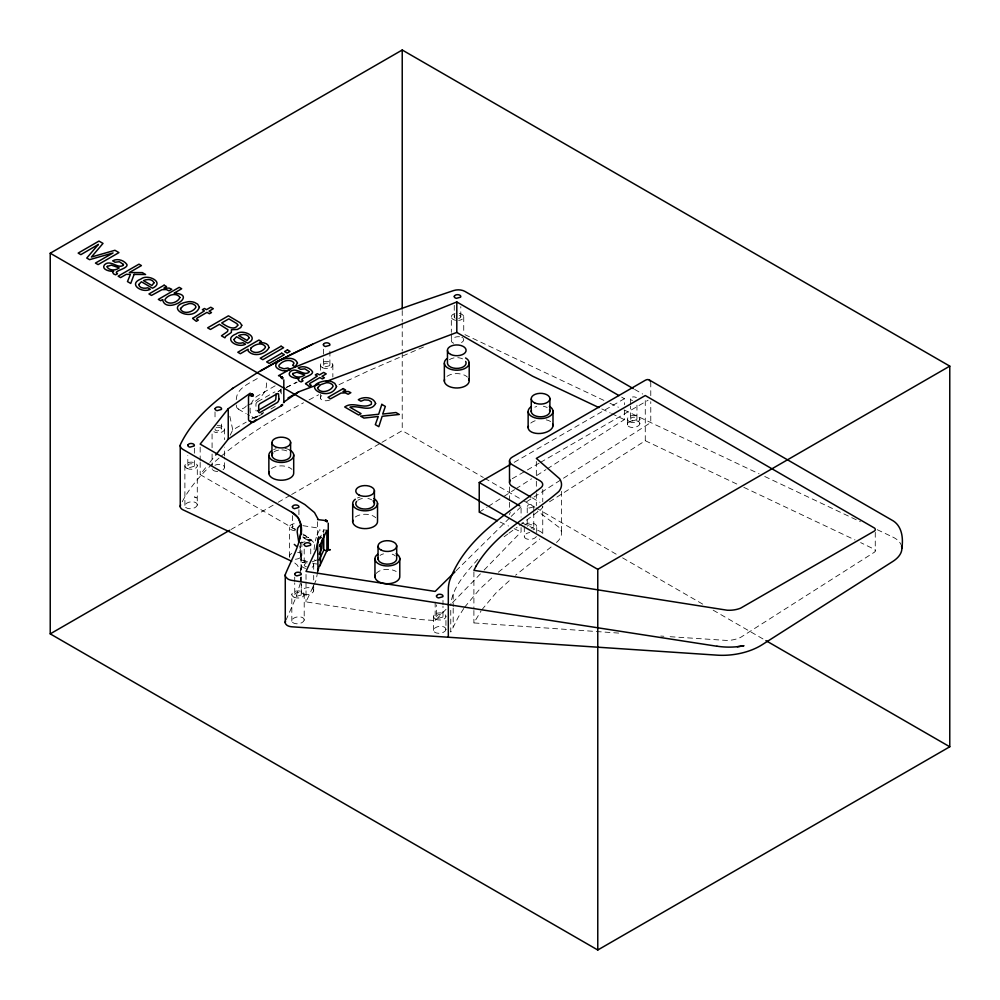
<?xml version="1.0" encoding="UTF-8"?>
<svg xmlns="http://www.w3.org/2000/svg" width="1000" height="1000" viewBox="0 0 1000 1000"><rect width="100%" height="100%" fill="white"/><g stroke="black" fill="none" stroke-linecap="round" stroke-linejoin="round"><path stroke-width="0.75" stroke-dasharray="5 3.75" d="M197.275 505.075A6.238 3.45 -6.9 0 0 188.525 502.312A6.238 3.45 -6.9 0 0 187.475 508.363A6.238 3.45 -6.9 0 0 197.275 505.075L197.3 465.487M224.488 467.725L224.488 457.438M224.488 455.975L224.5 447.163M307.162 562.888L301.087 562.188L301.087 554.25L299.688 546M301.087 562.188L301.087 559.175M301.85 555.6L301.863 539.15M445.925 629.612A6.238 3.45 -6.9 0 0 437.175 626.85A6.238 3.45 -6.9 0 0 436.125 632.913A6.238 3.45 -6.9 0 0 445.925 629.612L445.95 616.237M304.2 620.112A6.238 3.45 -6.9 0 0 295.45 617.35A6.238 3.45 -6.9 0 0 294.4 623.413A6.238 3.45 -6.9 0 0 304.2 620.112L304.225 594.237M536.7 532.587L536.712 526.362M639.85 423.825A6.238 3.45 -6.9 0 0 631.1 421.075A6.238 3.45 -6.9 0 0 630.05 427.125A6.238 3.45 -6.9 0 0 639.85 423.825L639.875 418.862M313.675 590.95L313.7 586.613M300.725 581.75L300.863 577.1M301.087 569.362L301.087 554.25M300.325 542.663L300.75 559.987L309.4 561.325M236.275 399.625C236.663 387.488 250.637 382.975 258.913 377.525L260 376.962M187.825 465.838L188.975 464.25A3.275 1.887 0 0 1 192.925 464.125A3.275 1.887 0 0 1 194.188 466.287L189.988 467.463A3.275 1.887 0 0 1 187.825 465.838L187.812 455.613M295.3 529.062L294.562 528.962A3.275 1.887 0 0 1 292.4 527.337L293.55 525.737A3.275 1.887 0 0 1 296.425 525.35M294.738 594.575L295.887 592.987A3.275 1.887 0 0 1 299.825 592.863A3.275 1.887 0 0 1 301.1 595.025L296.9 596.213A3.275 1.887 0 0 1 294.738 594.575L294.725 582.9M323.375 365.188L324.525 363.587A3.275 1.887 0 0 1 328.475 363.475A3.275 1.887 0 0 1 329.738 365.637L325.538 366.812A3.275 1.887 0 0 1 323.375 365.188L323.375 357.863M306.375 566.725A3.275 1.887 0 0 1 304.212 565.087L305.363 563.5A3.275 1.887 0 0 1 307.425 563.062M455.213 318.212A3.275 1.887 0 0 1 454.263 317.025L454.888 315.763M436.463 616.613L437.612 615.025A3.275 1.887 0 0 1 441.562 614.9A3.275 1.887 0 0 1 442.825 617.062L438.625 618.237A3.275 1.887 0 0 1 436.463 616.613L436.463 604.938M527.238 506.337L528.4 504.812A3.275 1.887 0 0 1 532.337 504.688A3.275 1.887 0 0 1 533.6 506.85L529.4 508.025A3.275 1.887 0 0 1 527.238 506.4L527.238 513.6M630.413 404.65L630.45 398.462L631.575 397.312A3.275 1.887 0 0 1 636.35 397.675M630.413 419.162L631.575 417.638A3.275 1.887 0 0 1 635.513 417.525A3.275 1.887 0 0 1 636.788 419.675L632.712 420.887A3.275 1.887 0 0 1 630.425 419.225L630.413 406.1M300.038 573.138L301.175 566.263L300.413 570.425M317.613 571.938L316.137 580.125L313.612 585.562M300.387 583.088L295.575 598.45L286.175 619.712M215.1 428.812L215.037 429.338A3.275 1.887 0 0 0 217.2 430.962L221.4 429.787A3.275 1.887 0 0 0 220.675 427.9A3.275 1.887 0 0 0 217.45 427.362M527.275 526.263L528.4 525.125A3.275 1.887 0 0 1 532.337 525.013A3.275 1.887 0 0 1 533.6 527.175L531.525 528.362M313.675 585.188L313.012 587.15A6.188 3.413 -6.9 0 0 313.45 586.5M317.075 534.913L319.125 530.7L320.238 530.1L321.112 530.975M319.175 539.675L323.75 529.825L326.887 530.312M446.037 609.325L435.163 620.538L419.663 619.5L306.025 601.888L312.975 586.925M477.8 559.338C466.4 572.55 451.737 587.487 450.763 605.638M463.812 608.425L458.525 616.7L450.763 632.05L450.763 607.188M230.175 435.213L232.763 429.9L246.225 422.125M618.725 633.088L473.9 622.925L481.012 611.062M182.2 501.775C191.388 484.338 205.225 469.888 220.087 457.163M320.525 538.688L321.2 537.55M464.575 607.25L479.837 589.025L493.8 576.075M481.812 609.825L495.95 592.95L511.238 578.925M295.462 529.612L200.175 474.6L208.888 463.612M209.85 462.388L214.688 456.287M452.562 602.587L483.013 571.188M484.1 570.075L521.075 531.95L521.075 527.487M556.5 542.487L558.787 540.175A27.887 15.4 -6.9 0 0 559.612 527.775L537.562 511.087M456.087 570.775L510.062 517.525M511.163 516.438L521.075 506.662M257.413 401.863L257.075 402.15A3.188 1.837 -60 0 0 255.95 403.787L255.95 410.712A3.188 1.837 -60 0 0 256.175 410.913M498.312 572.212L539.75 539.012M551.125 546.975L515.55 575.225M221.15 456.213C246.45 435.3 274.637 418.212 303.525 402.788M504.113 536.788L507.663 534.125M508.85 533.25L517.163 527.212M519.562 525.462L540.938 509.363A9.325 5.387 0 0 0 542.75 506.4L542.75 535.013A9.312 5.15 -6.9 0 0 540.025 531.362L521.962 522.812M246.363 405.938C243.8 409.575 235.775 411.337 236.275 404.837M254 418.6L259.15 415.175M275.262 406.425L270.325 409.363M479.237 512.163L487.088 507.15M488.4 506.325L502.775 497.15M504.087 496.312L514.55 489.65M515.85 488.812L531.55 478.812M536.775 475.475L545.925 469.637M547.238 468.812L624.375 419.625L624.375 410.662M526.613 501.725L650.775 422.562L650.775 401.688M549.462 501.812L645.275 440.725L645.275 398.587M302.938 536.213L304.862 535.037L314.513 543.05M247.625 405.188C257.725 401.3 269.125 392.45 266.012 380.1M261.15 413.85L263.6 412.388M257.762 401.625L274.65 392A3.188 1.837 -60 0 1 274.975 391.975M251.612 419.012L258.35 415.125M258.837 416L263.95 413.05M230.938 529.538L276.8 503.062M278.15 502.287L290.287 495.275M291.637 494.5L380.65 443.113M381.987 442.325L402.225 430.65L483.338 477.488M514.188 462.337L624.375 398.713L624.375 404.688M512.238 478.7L539.138 463.162M540.475 462.388L648.075 400.262M309.037 399.875L318.675 394.775M286.125 387.463L296.887 382.025M339.012 384.688L369.263 370.487L423.675 346.938M257.562 416.737L253.388 417.663L247.488 414.438M275.15 385.825L257.562 395.9C250.9 399.9 247.35 411.225 252.537 417.35M286.2 387.587L297.075 382.325M312.288 561.775L315.55 560.538M458.7 318.637L460.625 317.475A3.275 1.887 0 0 0 458.575 315.087M300.075 543L305.85 541.625M308.75 540.925L312.013 540.325M304.1 538.088L308.688 537.525L302.925 537.375L309.237 541.225L311.613 540.3L302.175 533.488M307.55 540.2L311.462 540.188L307.125 539.938M660.763 636.038L663.875 636.263M670.113 636.7L727.262 640.475A20.288 11.2 -6.9 0 0 740.588 637.413L874.6 552.087A4.537 2.5 -6.9 0 0 874.6 549.4L860.638 542.612M313.238 563.575L317.8 564.1M306.112 539.312L311.312 540.1M302.913 525.675L317.488 527.938L320.238 530.1M319.6 536.875L321.825 537.212M464.925 334.65L604.312 400.588M609.938 403.25L618.387 407.238M624.012 409.913L759.1 473.812M764.725 476.475L860.387 521.725M877.275 529.712L892.75 537.038M601.8 408.95L610.262 412.95M611.675 413.625L624.375 419.625M645.275 440.725L738.175 484.675M743.8 487.337L855.013 539.95M500.163 522.05L508.525 526.013M514.1 528.65L521.075 531.95M634.612 389.375L642.688 394.038M621.675 397.15L624.375 398.713M532.087 497.775L540.025 502.362M484.688 478.263L522.55 500.112M523.9 500.9L534.712 507.137M536.075 507.925L617.188 554.763M622.6 557.875L703.713 604.712M713.175 610.175L764.55 639.837M238.212 409.075L246.163 413.675M294.788 563L297.3 565.112L299.525 569.2M299.587 550.688L301.087 555.95M229.85 416.275L232.763 429.9M630.413 398.85L630.425 398.913A3.275 1.887 0 0 0 632.575 400.538M221.562 429.062L221.562 421.863M194.35 465.562L194.35 458.363M636.938 418.95L636.95 403.05M533.763 506.125L533.775 510.538M533.763 526.438L533.775 511.987M460.788 316.75L460.8 306.65M442.987 616.337L442.987 606.237M329.9 364.9L329.9 349M301.25 594.3L301.262 584.2M281.175 388.862L281.262 395.238M300.6 577.812L300.688 580.438M627.487 424.913L627.463 419.288L627.487 424.15M524.288 526.788L524.325 536.788M451.325 333.787L451.35 341.1M433.537 616.663L433.562 630.7M301.275 583.3L301.3 592.025M291.837 621.2L291.812 594.675M289.475 556.688L289.45 527.4M320.45 394.338L320.45 398.188M212.087 447.775L212.075 433.988M212.087 454.012L212.1 466.475M184.9 505.387L184.875 465.913M875.263 532.275L875.263 550.962M650.775 395.662L650.775 383.462A7.775 4.487 -60 0 0 650.675 382.35M561.5 491.35L561.5 533.913M542.75 489.425L542.75 501.763M536.337 461.475L536.337 479.75M536.337 481.275L536.337 491.925M536.337 493.45L536.337 505.613M527.238 519.4L527.238 526.663M521.075 508.15L521.075 517.075M509.513 486.962L509.513 500.8M509.513 502.337L509.513 511.562M473.9 571.85L473.9 608.913M473.9 610.475L473.9 622.925M463.738 316.663L463.738 331.9M454.263 305.35L454.263 316.962M453.188 594.212L453.188 606.65M453.188 608.2L453.188 626.85M454.975 313.6A6.225 3.588 0 0 0 451.325 317.087L451.325 332.325M442.987 600.425L442.987 604.775M435.163 602.15L435.163 620.538M402.225 310.525L402.225 321.45M402.225 323L402.225 351.087M402.225 352.65L402.225 430.65M332.85 364.812L332.85 377.013M323.75 529.825L323.75 532.737M323.375 349.162L323.375 356.413M320.425 365.25L320.425 371.35M317.525 521.75L317.525 535.2M313.688 564.725L313.688 569.288M313.688 575.388L313.688 579.963M310.738 548.913L310.738 556.163M306.025 574.462L306.025 580.562M306.025 582.075L306.025 601.888M304.2 549.062L304.2 565.037M301.275 565.15L301.275 571.25M301.262 576.938L301.262 582.75M298.925 509.7L298.925 515.5M294.725 577.1L294.725 581.45M292.387 515.662L292.387 527.275M280.4 389.35L280.4 392.4M224.5 428.975L224.5 439.65M215.025 411.863L215.025 420.562M200.175 447.163L200.175 460.887M200.175 462.4L200.175 474.6M194.35 448.2L194.35 456.912M892.738 537.038A31.037 17.138 -6.9 0 1 901.2 545.013M536.4 536.487A6.238 3.45 -6.9 0 1 529.438 539.388A6.238 3.45 -6.9 0 1 524.3 536.325A6.238 3.45 -6.9 0 1 529.75 532.513M524.825 525.1A6.225 3.588 0 0 1 534.9 524.038A6.225 3.588 0 0 1 533.05 529.85M509.513 514.625A9.325 5.15 -6.9 0 1 510.425 512.45M463.375 338.525A6.238 3.45 -6.9 0 1 459.712 343.263M453.713 343.25A6.238 3.45 -6.9 0 1 452.075 339.012A6.238 3.45 -6.9 0 1 459.525 336.75M461.887 337.362A6.238 3.45 -6.9 0 1 462.762 337.887M459.387 313.45A6.225 3.588 0 0 1 463.738 317.087A6.225 3.588 0 0 1 458.65 320.412M455.688 320.3A6.225 3.588 0 0 1 451.325 317.087M297.65 552.337A6.238 3.45 -6.9 0 1 301.725 555.988A6.238 3.45 -6.9 0 1 295.1 559.275M289.788 557.413A6.238 3.45 -6.9 0 1 292.3 553.15M330.05 399.888A6.238 3.45 -6.9 0 1 321.838 399.888A6.238 3.45 -6.9 0 1 322.212 395.225M214.938 465.262A6.238 3.45 -6.9 0 1 223.088 465.3A6.238 3.45 -6.9 0 1 222.775 469.925M217.738 471.4A6.238 3.45 -6.9 0 1 213.025 470.175M212.425 469.525A6.238 3.45 -6.9 0 1 212.125 468.8M355.312 517.013A12.438 7.188 0 0 1 375.75 517.725M295.275 530.763A6.225 3.588 0 0 1 289.538 526.525A6.225 3.588 0 0 1 297.512 523.75M312.8 563.075A6.225 3.588 0 0 1 310.038 568.212M305.625 568.362A6.225 3.588 0 0 1 301.537 563.862A6.225 3.588 0 0 1 309.325 561.512M271.488 468.625A12.438 7.188 0 0 1 291.925 469.338M273.612 449.613A12.438 7.188 0 0 1 276.175 448.725M284.988 448.413A12.438 7.188 0 0 1 290.075 450.188M357.425 498A12.438 7.188 0 0 1 360 497.113M380.025 555.45A9.338 5.387 0 0 1 383.537 553.862M392.2 554.163A9.338 5.387 0 0 1 395.363 555.988M446.975 376.375A12.438 7.188 0 0 1 467.425 377.088M376.025 573.6A12.438 7.188 0 0 1 396.175 571.475M530.763 423.1A12.475 6.887 -6.9 0 1 537.85 419.988M546.237 419.888A12.475 6.887 -6.9 0 1 550.575 421.575M273.938 451.95A9.338 5.387 0 0 1 279.6 449.975M281.85 449.9A9.338 5.387 0 0 1 287.875 451.463M216.188 427.75A3.275 1.887 0 0 1 216.762 427.525M357.762 500.337A9.338 5.387 0 0 1 363.425 498.363M367.875 498.512A9.338 5.387 0 0 1 371.7 499.85M449.425 359.7A9.338 5.387 0 0 1 463.375 359.225M316.663 559.95A15.412 3.262 -81.2 0 1 314.662 559.663M314.088 549.612A15.412 3.262 -81.2 0 1 316.275 537.3M217.162 425.662A6.225 3.588 0 0 1 224.225 430.262A6.225 3.588 0 0 1 213.888 431.737M534.812 407.175A9.338 5.387 0 0 1 536.737 406.5M543.35 406.275A9.338 5.387 0 0 1 547.175 407.6M280.738 390.175L278.05 391.525L280.763 390.213M196.375 497.875L194.387 496.938A6.262 3.462 -6.9 0 1 196.375 497.875M293.988 597.188A6.225 3.588 0 0 0 304.137 595.1A6.225 3.588 0 0 0 295.925 591.075A6.225 3.588 0 0 0 293.988 597.188M303.863 594.237A6.238 3.45 -6.9 0 0 313.663 590.95A6.238 3.45 -6.9 0 0 304.913 588.188A6.238 3.45 -6.9 0 0 303.863 594.237M435.712 619.188A6.225 3.588 0 0 0 445.863 617.1A6.225 3.588 0 0 0 437.65 613.062A6.225 3.588 0 0 0 435.712 619.188M322.6 367.775A6.225 3.588 0 0 0 332.75 365.688A6.225 3.588 0 0 0 324.55 361.65A6.225 3.588 0 0 0 322.6 367.775M187.062 468.438A6.225 3.588 0 0 0 197.213 466.35A6.225 3.588 0 0 0 189 462.312A6.225 3.588 0 0 0 187.062 468.438M629.637 421.812A6.225 3.588 0 0 0 639.788 419.725A6.225 3.588 0 0 0 631.575 415.688A6.225 3.588 0 0 0 629.637 421.812"/><path stroke-width="1.5" d="M253.663 421.938L250.825 422.062L253.663 421.938L282.675 405.112L281.388 405.538L281.388 404.762M252.338 394.125L252.113 395.863L252.113 393.85L250.55 395.487L252.113 394.162L252.45 395.838L252.45 394.075L251.438 395.8L252.113 393.85L253.113 395.725L252.45 394.075M281.188 377.413L282.488 378.825L281.675 377.463C279.2 376.575 283.675 378.925 282.512 377.987C280.825 376.825 280.538 377.325 282.512 377.987C280.925 377.35 282.762 376.812 281.388 377.85C283.512 379.263 282.175 376.75 281.7 377.038M285.275 622.762L285.275 574.837M301.087 534.4C302.663 525.925 299.862 516.125 291.663 512.175L182.963 449.425A9.35 5.4 0 0 1 180.613 444.075C192.025 420.6 212.288 402.9 233.212 388.025L260.887 370.5L278.212 361C334.225 331.838 393.913 310.587 453.663 290.55A9.338 5.387 0 0 1 464.925 291.413L633.263 388.6M528.138 427.762L528.15 411.85M901.862 548.387C903.438 537.938 902.038 525.225 891.55 519.913L649.212 379.938M318.475 538.7L318.712 536.912L317.625 543.575L318 570.138M326.987 550.7L326.525 551.175L326.95 550.538M325.525 520.25L327.287 521.825L325.163 520.763L325.913 520.275L326.875 520.7L317.575 519.575M317.712 542.35L317.812 541.512M716.925 646.25L292.025 580.4A9.062 5.238 0 0 1 287.838 578.962L285.775 577.025A9.45 5.45 0 0 1 285.575 573.825C291.938 558.325 301.85 542.8 301.087 525.462M318.525 568.7L318.863 566.975M317.9 540.975L318.137 540.013M319.812 544.587L319.587 546.138M318.125 519.225L314.513 512.575L304.862 504.55L200.175 444.113L228.238 408.713L250.238 393.188L248.512 396.85L248.512 419.712L249.35 421.2A3.15 1.688 -63.4 0 0 250.238 421.062L250.562 420.887M282.125 377.612C282.5 379.462 280.163 376.188 282.663 377.5M317.725 570.413L317.613 569.4M299.675 539.038L301.087 531.712M454.988 571.862L435.163 591.425L306.025 571.413L316.137 549.65L318.612 537.788M317.613 571.938L318.225 569.775M319.6 566.2L320.163 564.9L319.4 566.213M282.188 405.412C281.725 404.45 283.175 404.263 281.7 405.575M319.175 560L323.75 550.163L323.75 534.188M326.887 550.65L320.45 564.538L320.45 544.2L326.887 530.312L326.887 550.65L323.75 550.163M251.112 422.088L253.4 422.05L251.112 422.175M251.962 394.513L251.112 395.725L252.787 394.363L253.4 395.613L250.812 395.075L251.762 394.075L250.825 395.613L252.262 394.513M252.113 421.788C254.1 422.7 250.662 422.175 252.45 421.95M281.562 377.713C282.3 379.775 283.263 376.5 281.05 377.163M281.488 405.475L282.45 404.462M215.662 455.062L228.238 439.188L256.25 419.65M233.212 388.025L232.362 388.6M251.887 394.125L251.112 394.7L253.113 394.7M325.637 520.225C326.25 522.013 328.65 520.837 325.288 520.513M283.5 402.312L298.75 391.8L319.05 384.175M50.225 253.225L402.225 50L949.775 366.125L949.775 746.775L597.775 950L50.225 633.875L50.225 253.225L597.775 569.35L949.775 366.125M287.975 398.025L298.75 391.8M50.225 633.875L229.6 530.312M497.362 520.737L479.237 512.163L479.237 482.512L510.15 464.663M278.05 361.05L260.9 370.875M319.225 554.138L321.825 548.525L322.525 538.587M278.212 361L312.575 344.25M257.413 410.95L274.65 400.9A3.188 1.837 -60 0 0 275.775 399.275L276.2 393.675M618.975 395.588L456.8 301.962L291.775 368.4L278.5 375.688L279.975 375.9A3.137 1.863 -58.6 0 1 280.287 376.438M317.738 542.075L317.85 541.3M326.3 381.45L456.8 332.438L532.663 376.238L598.975 407.612M737.312 646.75L743.975 645.725A46.662 26.938 0 0 1 717.025 646.2M325.8 520.462L325.55 520.375M325.425 520.55C328.312 521.2 325.4 520.575 326.087 521.025M330.175 549.675L327.188 549.712L330.275 549.712M281.488 377.137L282.337 377.337M252.55 422.15L253.4 422.062L252.675 422.113M326.062 520.688L326.925 521.512L326.125 520.85M291.663 561.225L182.963 509.8A9.338 5.162 -6.9 0 1 180.613 504.85M530.763 497.013L512.238 486.312A9.338 5.387 0 0 1 510.425 480.175M765.913 640.625L949.775 746.775M479.237 482.512L519.725 505.875M291.663 512.175L297.9 517.45M294.288 544.388L296.475 546.287M252.675 394.412L252.787 395.8L252.413 394.5M298.238 517.9L301.075 525.337M301.087 527.163L300 525.225L297.663 528.138L297.175 531.888L298.788 542.3M552.987 410.975L553 425.863M180.263 506.788L180.25 445.288M597.775 569.35L597.775 950M549.888 398.387L549.888 411.087M531.263 399.038L531.263 411.737M509.513 460.763L509.513 482.362M469.2 362.6L469.2 380.375M456.8 301.962L456.8 332.438M448.325 637.238L448.312 589.375A7.775 1.675 -81 0 1 450.363 578.7C466.675 536.925 507.212 513.825 540.938 487.762A9.325 5.387 0 0 0 540.025 480.775L512.238 464.725A9.338 5.387 0 0 1 512.238 457.113L645.275 380.288A7.775 4.487 -60 0 1 650.4 381.388M447.463 350.65L447.463 363.35A9.338 5.387 0 0 0 458.462 368.325A9.338 5.387 0 0 0 465.688 361.425M444.35 363.462L444.35 381.238M402.225 50L402.225 308.962M399.787 558.337L399.787 576.112A12.438 7.188 0 0 1 386.625 583.725A12.438 7.188 0 0 1 375.138 575.262M396.688 545.75L396.688 558.45A9.338 5.387 0 0 1 386.812 564.15A9.338 5.387 0 0 1 378.188 557.8M378.05 546.4L378.05 559.1M377.525 503.225L377.525 521A12.438 7.188 0 0 1 364.35 528.612A12.438 7.188 0 0 1 352.863 520.138M374.95 559.2L374.95 576.987M374.412 490.637L374.412 503.338M352.688 504.087L352.688 521.875M328.263 523.2L328.263 548.6M293.7 454.837L293.7 472.625A12.438 7.188 0 0 1 280.525 480.225A12.438 7.188 0 0 1 269.037 471.763M290.6 442.25L290.6 454.95A9.338 5.387 0 0 1 279.6 460.575A9.338 5.387 0 0 1 272.775 453.062M283.812 379.875L283.812 402.738M271.962 442.9L271.962 455.6M268.863 455.712L268.863 473.488M228.238 408.713L228.238 439.188M901.562 546.125A31.037 17.138 -6.9 0 1 892.775 561.475L762.113 644.75A46.975 25.95 -6.9 0 1 717.038 655.15L292.025 626.812A9.175 5.062 -6.9 0 1 286.688 625.05L285.712 623.975A9.412 5.2 -6.9 0 1 285.575 621.013M373.9 498.575A12.438 7.188 0 0 1 374.25 508.525A12.438 7.188 0 0 1 357.038 509.125A12.438 7.188 0 0 1 355.312 499.225M468.65 378.675A12.438 7.188 0 0 1 457.525 387.975A12.438 7.188 0 0 1 444.538 379.513M465.575 357.95A12.438 7.188 0 0 1 465.925 367.9A12.438 7.188 0 0 1 448.713 368.5A12.438 7.188 0 0 1 446.975 358.6M290.075 450.188A12.438 7.188 0 0 1 290.425 460.15A12.438 7.188 0 0 1 273.225 460.75A12.438 7.188 0 0 1 271.488 450.838M396.175 553.688A12.438 7.188 0 0 1 396.512 563.638A12.438 7.188 0 0 1 379.312 564.25A12.438 7.188 0 0 1 377.575 554.338M373.088 500.875A9.338 5.387 0 0 1 365.662 509.038A9.338 5.387 0 0 1 356.587 501.45M552.8 424.3A12.475 6.887 -6.9 0 1 540.413 433.462A12.475 6.887 -6.9 0 1 528.4 426.163M549.375 406.337A12.438 7.188 0 0 1 549.712 416.287A12.438 7.188 0 0 1 532.513 416.887A12.438 7.188 0 0 1 530.775 406.987M549.487 409.812A9.338 5.387 0 0 1 541.138 416.788A9.338 5.387 0 0 1 531.388 410.438M297.475 363.125L295.113 366.725L292.638 365.288L293.938 363.35L293.575 362.337C289.312 358.45 282.05 361.05 279.037 365.25A4.425 2.55 0 0 0 279.637 367.287L283.988 368.8L287.938 368L290.413 369.438L287.05 370.513A7.362 4.25 0 0 1 282.35 370.588C262.587 364.862 292.913 351.075 297.475 363.125M192.638 318.412L196.325 321.312L198.337 320.15L196.562 319L197.087 318.075L207 312.362L209.425 313.762L211.5 312.55L209.075 311.15L213.312 308.712L210.738 307.225L206.5 309.662L204.45 308.475L202.362 309.688L204.412 310.875L192.638 318.412M305.55 383.6L309.25 386.512L311.262 385.35L309.488 384.2L310.012 383.275L319.925 377.55L322.337 378.95L324.425 377.75L322 376.35L326.238 373.9L323.663 372.413L319.425 374.862L317.362 373.675L315.287 374.875L317.337 376.062L305.55 383.6M138.763 284.538C139.225 288.35 144.8 288.762 147.775 287.787L150.275 289.237C142.55 293.688 127.312 284.2 141.037 278.962C147.637 273.538 165.25 282.337 152.5 288.2L141.387 281.775L138.763 284.538M233.95 339.5C234.4 343.3 239.975 343.713 242.95 342.738L245.463 344.188C237.725 348.638 222.488 339.15 236.213 333.913C242.812 328.488 260.425 337.287 247.688 343.15L236.562 336.725L233.95 339.5M278.95 399.025L278.525 400.863A3.188 1.837 -60 0 1 277.4 402.488L259.825 412.638A3.188 1.837 -60 0 1 258.7 412.312L258.7 405.375A3.188 1.837 -60 0 1 259.825 403.738L277.4 393.587A3.188 1.837 -60 0 1 278.525 393.925L278.95 399.025M123.425 264.45L123.35 265.287C117.75 269.35 110.475 259 104.5 264.775C100.887 269.55 110.2 271.775 113.612 271.238L112.65 272.312L113.637 273.95L115.65 274.825L117.525 273.725C112.037 271.163 126.675 269.188 127.037 265.212L126.9 264.462C123.912 260.175 117.375 258.137 112.688 260.85L115.062 262.225L119.375 261.737L123.425 264.45M308.95 371.55L308.875 372.4C303.275 376.463 296 366.1 290.025 371.887C286.4 376.662 295.725 378.888 299.137 378.35L298.175 379.412L299.163 381.062L301.175 381.925L303.05 380.838C297.562 378.275 312.2 376.3 312.562 372.325L312.425 371.575C309.438 367.287 302.9 365.25 298.212 367.962L300.587 369.338L304.9 368.85L308.95 371.55M187.85 445.062L187.825 445.513A3.275 1.887 0 0 0 189.975 447.15L194.188 445.962A3.275 1.887 0 0 0 192.925 443.812A3.275 1.887 0 0 0 188.975 443.925L187.875 444.988M215.075 408.562L215.037 409.012A3.275 1.887 0 0 0 217.2 410.65L221.4 409.462A3.275 1.887 0 0 0 220.138 407.312A3.275 1.887 0 0 0 216.188 407.425L215.075 408.562M292.425 506.562L292.4 507.013A3.275 1.887 0 0 0 294.562 508.65L298.762 507.463A3.275 1.887 0 0 0 297.5 505.3A3.275 1.887 0 0 0 293.55 505.425L292.425 506.562M294.762 573.8L294.738 574.25A3.275 1.887 0 0 0 296.9 575.887L301.1 574.712A3.275 1.887 0 0 0 299.825 572.55A3.275 1.887 0 0 0 295.887 572.663L294.788 573.725M323.413 344.412L323.375 344.862A3.275 1.887 0 0 0 325.538 346.5L329.738 345.312A3.275 1.887 0 0 0 328.475 343.15A3.275 1.887 0 0 0 324.525 343.275L323.438 344.338M304.237 544.325L304.212 544.775A3.275 1.887 0 0 0 306.363 546.4L310.575 545.225A3.275 1.887 0 0 0 309.3 543.062A3.275 1.887 0 0 0 305.363 543.175L304.237 544.325M454.3 296.25L454.263 296.7A3.275 1.887 0 0 0 456.425 298.337L460.625 297.15A3.275 1.887 0 0 0 459.363 295A3.275 1.887 0 0 0 455.425 295.113L454.325 296.175M436.5 595.837L436.463 596.287A3.275 1.887 0 0 0 438.625 597.925L442.825 596.737A3.275 1.887 0 0 0 441.562 594.587A3.275 1.887 0 0 0 437.612 594.7L436.525 595.763M180.575 308.463L180.487 309.225C183.7 314.95 193.575 312.075 196.012 307.038L195.2 305.363L192.913 304.012A4.913 2.837 0 0 0 188.925 303.65L183.562 305.512L180.575 308.463M317.712 387.638L317.613 388.387C320.825 394.125 330.7 391.25 333.137 386.2L332.337 384.525L330.037 383.188A4.913 2.837 0 0 0 326.05 382.812L320.688 384.688L317.712 387.638M241.788 325.262L240.787 327.525L237.425 329.45L231.412 329.762L231.363 332.463L225.75 336.287L224.913 337.825L221.45 335.825L227.525 331.538L227.938 329.7L219.375 324.312L210.438 329.462L207.625 327.837L228.438 315.825L240.075 322.738L241.788 325.262M179.9 297.5C177.938 302.575 168.688 305.538 165.05 300.487L165 299.562C167.537 294.825 176.838 292.1 179.9 297.5M162.625 299.625C165.413 315.025 199.213 294.675 174.15 293.113L181.7 288.75L179.225 287.325L158.325 299.387L160.688 300.738L162.625 299.625M199.412 307.325C192.4 324.338 160.75 305.963 188.925 301.637A8.863 5.112 0 0 1 194.713 302.525L197.7 304.212L199.412 307.325M336.538 386.5C329.538 403.512 297.875 385.125 326.05 380.8A8.863 5.112 0 0 1 331.838 381.688L334.825 383.387L336.538 386.5M107.275 266.388L107.125 267.162C109.725 270.912 115.862 270.625 119.2 267.875L111.363 265.15L107.275 266.388M292.8 373.5L292.65 374.275C295.25 378.025 301.388 377.738 304.725 374.988L296.887 372.262L292.8 373.5M154.037 282.75L151.912 285.512L143.475 280.65C146.675 279 152.525 278.738 154.037 282.75M249.213 337.7L247.087 340.462L238.663 335.6C241.85 333.95 247.7 333.688 249.213 337.7M237.825 325.1C234.387 331.525 225.613 325.7 221.725 322.95L228.837 318.85L236.912 323.638L237.825 325.1M375.613 403.488C370.788 413.175 357.9 404.613 349.963 407.238L361.05 413.638L358.638 415.025L344.7 406.987C352.95 400.925 363.475 409.588 371.413 404.2L371.375 401.875L368.713 400.175L364.438 399.85L360.887 401.213L358.3 399.712C363.488 396.325 373.55 396.85 375.613 403.488M268.975 347.6C265.712 354.562 253.312 357.375 248.15 350.962L248.1 349.237L240.35 353.725L237.787 352.25L258.95 340.025L261.438 341.463L259.425 342.625C262.962 342.3 268.675 343.212 268.975 347.6M381.825 404.375L378.663 414.263L360.538 416.125L363.938 418.088L378.263 416.475L375.312 424.663L378.812 426.675L382.163 416.287L399.3 414.462L395.938 412.525L382.7 414.075L385.35 406.413L381.825 404.375M134.1 274.425L130.738 283.45L127.475 281.575L130.4 274.413L126.3 274.312L120.6 277.6L118.15 276.188L138.975 264.163L141.425 265.587L129.338 272.562L142.325 272.613L145.588 274.5L134.1 274.425M250.888 348.125L250.525 349.95C254.25 354.75 262.65 352.013 265.375 347.45L265.35 346.525C261.837 341.712 254.3 344.5 250.888 348.125M476.2 565.938L473.9 570.325L727.262 610.237A20.15 11.638 0 0 0 740.588 608.175L874.6 530.925A4.55 2.625 0 0 0 874.6 528.125L645.275 395.538L536.337 458.425L559.612 478.713A28 16.163 0 0 1 558.787 491.538C530.788 515.625 495.412 533.013 476.2 565.938M98.338 244.475L86.762 258.062L89.55 259.675L113.05 252.963L95.438 263.075L98.112 264.613L118.938 252.6L114.938 250.287L91.4 257.025L103.012 243.412L98.975 241.075L78.162 253.1L80.85 254.65L98.338 244.475M164.112 285.2L148.938 293.962L151.488 295.425L162 289.662L166.3 289.525L169.075 290.85L171.762 289.3L169.312 288.125L163.912 288.113L166.537 286.588L164.112 285.2M281.075 346.213L260.25 358.225L262.812 359.7L283.625 347.675L281.075 346.213M281.737 353.188L266.637 361.912L269.225 363.413L284.337 354.688L281.737 353.188M287.45 349.888L284.562 351.562L287.15 353.05L290.05 351.388L287.45 349.888M343.188 388.587L328.013 397.35L330.562 398.812L341.075 393.05L345.375 392.912L348.15 394.25L350.838 392.688L348.387 391.512L342.987 391.5L345.613 389.988L343.188 388.587M381.325 550.175A9.338 5.387 0 0 0 396.55 547.038A9.338 5.387 0 0 0 384.237 541A9.338 5.387 0 0 0 381.325 550.175M359.062 495.062A9.338 5.387 0 0 0 374.288 491.925A9.338 5.387 0 0 0 361.975 485.887A9.338 5.387 0 0 0 359.062 495.062M450.725 354.438A9.338 5.387 0 0 0 465.95 351.3A9.338 5.387 0 0 0 453.638 345.25A9.338 5.387 0 0 0 450.725 354.438M534.525 402.812A9.338 5.387 0 0 0 549.75 399.688A9.338 5.387 0 0 0 537.438 393.638A9.338 5.387 0 0 0 534.525 402.812M275.238 446.675A9.338 5.387 0 0 0 290.462 443.55A9.338 5.387 0 0 0 278.15 437.5A9.338 5.387 0 0 0 275.238 446.675"/></g></svg>
